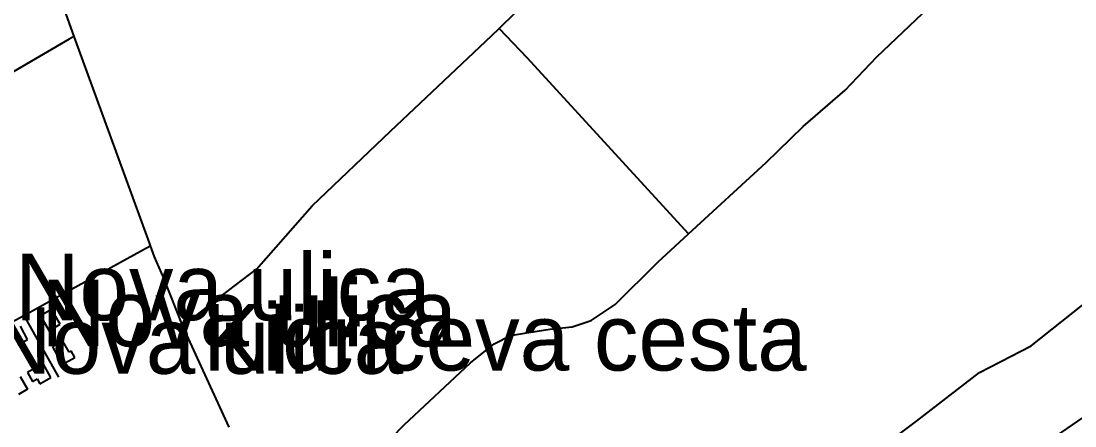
# Model space of a CAD drawing. Extents: x -8864 to 13231, y -7697 to 8949.
# Drawn here: x 1832 to 2813, y -1277 to -900 of the extents above; entities that cross this region are included whole.
import ezdxf

# ---------------------------------------------------------------- set-up
doc = ezdxf.new("R2010")
doc.units = 0
for name, color, linetype in [('OSM_BUILDING_YES', 9, 'CONTINUOUS'), ('OSM_HIGHWAY_RESIDENTIAL', 8, 'CONTINUOUS'), ('OSM_HIGHWAY_TERTIARY', 8, 'CONTINUOUS'), ('OSM_HIGHWAY_TRACK', 8, 'CONTINUOUS'), ('OSM_LABELS', 8, 'CONTINUOUS')]:
    doc.layers.add(name, color=color, linetype=linetype)

msp = doc.modelspace()

# ---------------------------------------------------------------- linework, layer by layer
at = {"layer": 'OSM_BUILDING_YES'}
for p, q in [((1859.931292, -1168.970025), (1849.709238, -1175.007909)), ((1849.709238, -1175.007909), (1857.848596, -1188.8072)), ((1868.078306, -1182.780435), (1859.931292, -1168.970025)), ((1837.65717, -1196.968907), (1830.980293, -1184.548434)), ((1857.848596, -1188.8072), (1868.078306, -1182.780435)), ((1828.576005, -1201.861484), (1837.65717, -1196.968907)), ((1870.62042, -1198.347724), (1860.850128, -1203.740678)), ((1860.850128, -1203.740678), (1870.000206, -1220.319842)), ((1876.340176, -1208.711092), (1870.62042, -1198.347724)), ((1870.000206, -1220.319842), (1881.791937, -1213.814939)), ((1878.361615, -1207.599142), (1876.340176, -1208.711092)), ((1881.791937, -1213.814939), (1878.361615, -1207.599142)), ((1852.021643, -1219.452522), (1837.427461, -1227.81438)), ((1859.334048, -1232.217699), (1852.021643, -1219.452522)), ((1830.742927, -1231.405976), (1837.565286, -1243.270475)), ((1837.427461, -1227.81438), (1842.098212, -1235.964968)), ((1842.098212, -1235.964968), (1846.409085, -1233.496441)), ((1846.409085, -1233.496441), (1849.058396, -1238.11103)), ((1849.058396, -1238.11103), (1859.334048, -1232.217699)), ((1837.565286, -1243.270475), (1829.050737, -1248.163052))]:
    msp.add_line(p, q, dxfattribs=at)
at = {"layer": 'OSM_HIGHWAY_RESIDENTIAL'}
for p, q in [((1863.430526, -1158.450985), (1951.814916, -1109.658651)), ((1834.27279, -1174.540891), (1863.430526, -1158.450985)), ((1791.654102, -1197.269134), (1834.27279, -1174.540891)), ((1834.27279, -1174.540891), (1866.432058, -1232.028668))]:
    msp.add_line(p, q, dxfattribs=at)
at = {"layer": 'OSM_HIGHWAY_TERTIARY'}
for p, q in [((1868.67555, -880.519266), (1880.727619, -914.478196)), ((1880.727619, -914.478196), (1928.101284, -1044.743053)), ((1928.101284, -1044.743053), (1950.804196, -1106.878778)), ((1950.804196, -1106.878778), (1951.814916, -1109.658651)), ((1951.814916, -1109.658651), (1955.566831, -1119.877465)), ((1955.566831, -1119.877465), (1964.249833, -1139.747998)), ((1964.249833, -1139.747998), (1982.067599, -1184.492837)), ((1982.067599, -1184.492837), (2025.099763, -1278.585984))]:
    msp.add_line(p, q, dxfattribs=at)
at = {"layer": 'OSM_HIGHWAY_TRACK'}
for p, q in [((2276.830266, -907.083734), (2321.462736, -862.972706)), ((2628.912999, -933.436931), (2671.217751, -893.173248)), ((2270.199331, -913.633115), (2276.830266, -907.083734)), ((2276.830266, -907.083734), (2302.894587, -934.092981)), ((1876.416745, -916.980082), (1789.540779, -967.529296)), ((1880.727619, -914.478196), (1876.416745, -916.980082)), ((2175.850163, -1002.867043), (2270.199331, -913.633115)), ((2302.894587, -934.092981), (2453.399963, -1098.5058)), ((2599.334129, -964.660467), (2628.912999, -933.436931)), ((2560.314217, -998.34141), (2599.334129, -964.660467)), ((2525.689405, -1031.955636), (2560.314217, -998.34141)), ((2102.611257, -1072.2082), (2175.850163, -1002.867043)), ((2453.399963, -1098.5058), (2525.689405, -1031.955636)), ((2050.857806, -1131.37502), (2102.611257, -1072.2082)), ((2424.640389, -1124.79228), (2453.399963, -1098.5058)), ((2384.923692, -1164.322077), (2424.640389, -1124.79228)), ((2018.254433, -1156.382759), (2050.857806, -1131.37502)), ((2001.569898, -1169.170176), (2018.254433, -1156.382759)), ((2362.741454, -1179.111002), (2384.923692, -1164.322077)), ((2772.672586, -1202.728805), (2820.735379, -1164.522228)), ((1982.067599, -1184.492837), (2001.569898, -1169.170176)), ((2300.597496, -1190.942142), (2324.135018, -1187.328307)), ((2324.135018, -1187.328307), (2344.961973, -1185.193365)), ((2344.961973, -1185.193365), (2362.741454, -1179.111002)), ((2757.136597, -1313.523429), (2946.738456, -1182.769315)), ((2272.381567, -1200.882969), (2287.572993, -1193.077085)), ((2287.572993, -1193.077085), (2300.597496, -1190.942142)), ((2250.199328, -1218.551843), (2272.381567, -1200.882969)), ((2724.410713, -1227.59199), (2772.672586, -1202.728805)), ((2188.46119, -1276.395443), (2250.199328, -1218.551843)), ((2665.674106, -1272.981759), (2724.410713, -1227.59199)), ((2605.704727, -1317.771076), (2665.674106, -1272.981759)), ((2153.262105, -1312.222449), (2188.46119, -1276.395443))]:
    msp.add_line(p, q, dxfattribs=at)

# ---------------------------------------------------------------- texts
at = {"layer": 'OSM_LABELS'}
for s, p in [('Nova ulica', (1826.030253, -1178.936577)), ('Nova ulica', (1850.352424, -1203.284779)), ('Nova ulica', (1800.214593, -1228.865172)), ('Kidričeva cesta', (2000.982465, -1225.85165))]:
    msp.add_text(s, height=62.042552, dxfattribs=at).set_placement(p)

doc.saveas('drawing.dxf')
